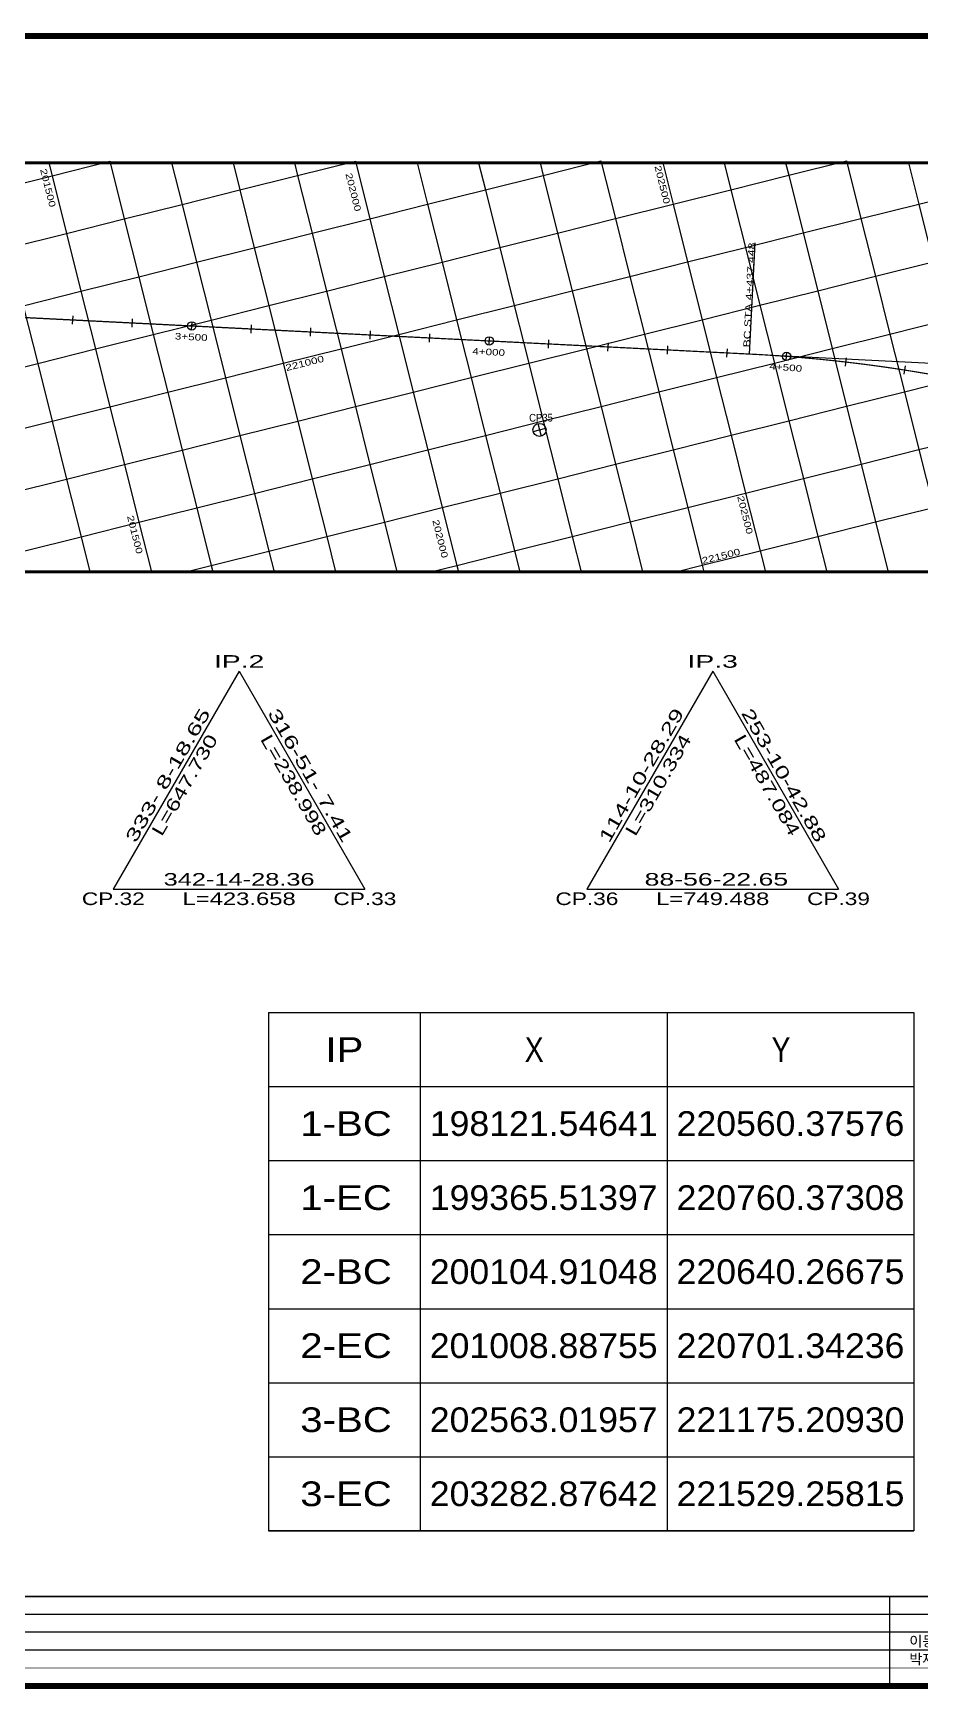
# Model space of a CAD drawing. Header units: millimetres. Extents: x 0 to 1450, y 0 to 594.
# Drawn here: x 792 to 1090, y 19 to 575 of the extents above; entities that cross this region are included whole.
import ezdxf
from ezdxf.enums import TextEntityAlignment as Align

# ---------------------------------------------------------------- set-up
doc = ezdxf.new("R2010")
doc.units = ezdxf.units.MM
doc.header["$LTSCALE"] = 10
for name, color, linetype in [('CA-ALGN-CNTL', 2, 'Continuous'), ('CA-ALGN-IPLN', 1, 'Continuous'), ('CA-ALGN-STSM', 2, 'Continuous'), ('CA-ALGN-SUBL', 1, 'Continuous'), ('CA-ALGN-SUBT', 2, 'Continuous'), ('CA-ALGN-TEXT', 3, 'Continuous'), ('CA-TABL-LIN1', 4, 'Continuous'), ('CA-TABL-LIN2', 1, 'Continuous'), ('CA-TABL-TEX1', 6, 'Continuous'), ('CA-TABL-TEX2', 3, 'Continuous'), ('CV-GRID-BORD', 4, 'Continuous'), ('CV-GRID-LINE', 1, 'Continuous'), ('CV-GRID-TEXT', 4, 'Continuous'), ('CX-BORD', 3, 'Continuous'), ('CX-BORD-LIN1', 4, 'Continuous'), ('CX-BORD-LIN2', 3, 'Continuous'), ('CX-BORD-TEX2', 7, 'Continuous'), ('CX-BORD-TEX3', 6, 'Continuous')]:
    doc.layers.add(name, color=color, linetype=linetype)
doc.styles.add('RP2', font='Dotum.ttf')
doc.styles.add('TB_TEXT', font='Dotum.ttf')
doc.styles.add('TB_WBTXT', font='Dotum.ttf')
doc.styles.add('TB_WMTXT', font='Dotum.ttf')

# ---------------------------------------------------------------- blocks, each defined once
blk = doc.blocks.new('CXBLKA1-KHCA-부산~울산409_K2H(가1450)')
at = {"layer": 'CX-BORD-LIN1', "const_width": 2}
blk.add_lwpolyline([(1430, 20), (25, 20), (25, 574), (1430, 574)], close=True, dxfattribs=at)
at = {"layer": 'CX-BORD-LIN1'}
for points, const_width in [([(1430, 50), (25, 50)], 0.6), ([(1200, 26), (295, 26)], 0.2)]:
    blk.add_lwpolyline(points, dxfattribs=dict(at, const_width=const_width))
blk.add_lwpolyline([(1080, 20), (1080, 50)], dxfattribs=at)
at = {"layer": 'CX-BORD-LIN2'}
for points in [[(1200, 44), (295, 44)], [(1200, 38), (295, 38)], [(1200, 32), (295, 32)]]:
    blk.add_lwpolyline(points, dxfattribs=at)
at = {"layer": 'CX-BORD-LIN1', "style": 'TB_TEXT'}
for tag, height, p in [('TR_RNUM4', 3, (310.11, 46.64)), ('TR_RDAT4', 3.5, (342.5, 47)), ('TR_DGN4', 3.5, (1093.12, 47)), ('TR_CHK4', 3.5, (1133.12, 47)), ('TR_APP4', 3.5, (1173.12, 47)), ('TR_RNUM3', 3, (310.11, 40.64)), ('TR_RDAT3', 3.5, (342.5, 41)), ('TR_DGN3', 3.5, (1093.12, 41)), ('TR_CHK3', 3.5, (1133.12, 41)), ('TR_APP3', 3.5, (1173.12, 41)), ('TR_RNUM2', 3, (310.11, 34.64)), ('TR_RDAT2', 3.5, (342.5, 35)), ('TR_DGN2', 3.5, (1093.12, 35)), ('TR_CHK2', 3.5, (1133.12, 35)), ('TR_APP2', 3.5, (1173.12, 35)), ('TR_RNUM1', 3, (310.11, 28.64)), ('TR_RDAT1', 3.5, (342.5, 29)), ('TR_DGN1', 3.5, (1093.12, 29)), ('TR_CHK1', 3.5, (1133.12, 29)), ('TR_APP1', 3.5, (1173.12, 29))]:
    blk.add_attdef(tag, text='', height=height, dxfattribs=at).set_placement(p, align=Align.MIDDLE_CENTER)
for tag, p in [('TR_RCON4', (367.3, 47)), ('TR_RCON3', (367.3, 41)), ('TR_RCON2', (367.3, 35)), ('TR_RCON1', (367.3, 29))]:
    blk.add_attdef(tag, text='', height=3.5, dxfattribs=at).set_placement(p, align=Align.MIDDLE_LEFT)
at = {"layer": 'CX-BORD-LIN2', "style": 'TB_TEXT'}
blk.add_attdef('TD_VERSION', text='', height=3, rotation=90, dxfattribs=at).set_placement((1434.5, 68.01), align=Align.MIDDLE_CENTER)
at = {"layer": 'CX-BORD-TEX2', "style": 'TB_WMTXT'}
for tag, height, p in [('TB_CNAME', 5, (40.34, 551.83)), ('TB_CSCOP', 4, (41.63, 543.83))]:
    blk.add_attdef(tag, text='', height=height, dxfattribs=at).set_placement(p, align=Align.BOTTOM_LEFT)
at = {"layer": 'CX-BORD-TEX2', "style": 'TB_WBTXT'}
for tag, height, p in [('TB_MTITIL', 10, (727.5, 553.33)), ('TB_STITL', 7, (727.5, 538.33))]:
    blk.add_attdef(tag, text='', height=height, dxfattribs=at).set_placement(p, align=Align.MIDDLE_CENTER)
at = {"layer": 'CX-BORD-TEX3', "style": 'TB_TEXT'}
for tag, height, p in [('TD_DCOMP', 4.5, (242.5, 45)), ('TD_CSECT', 4.5, (1245, 45)), ('TD_DNAME_TOP', 4.5, (1389, 45)), ('TD_DNAME_MAIN', 4.5, (1389, 39.01)), ('TD_CCOMP', 4.5, (242.5, 35)), ('TD_HSCAL', 4.5, (1260.7, 35.24)), ('TD_VSCAL', 4.5, (1289.78, 35.24)), ('TD_DNAME_BOT', 3, (1389, 33.65)), ('TD_CNAME', 4.5, (90, 25.75)), ('TD_CSTEP', 4.5, (278.24, 25.53)), ('TD_FIELD', 4.5, (207.5, 25.53)), ('TD_DWGCODE', 4.5, (1275, 25.39)), ('TD_DWGNO', 4.5, (1389, 25.39))]:
    blk.add_attdef(tag, text='', height=height, dxfattribs=at).set_placement(p, align=Align.MIDDLE_CENTER)
at = {"layer": 'CX-BORD-TEX3', "style": 'TB_TEXT', "width": 0.9}
blk.add_attdef('TD_CDIST', text='', height=4, dxfattribs=at).set_placement((1290, 45), align=Align.MIDDLE_CENTER)

msp = doc.modelspace()

# ---------------------------------------------------------------- linework, layer by layer
at = {"layer": 'CA-ALGN-CNTL', "const_width": 0.4}
msp.add_lwpolyline([(789.68, 479.49), (793.67, 479.29), (797.67, 479.09), (801.66, 478.89), (805.66, 478.69), (805.84, 478.68), (805.98, 478.67), (806.28, 478.66), (809.65, 478.49), (809.95, 478.47), (810.45, 478.45), (811.07, 478.41), (811.21, 478.41), (813.65, 478.28), (817.64, 478.08), (821.64, 477.88), (825.63, 477.68), (829.63, 477.48), (833.62, 477.28), (834.62, 477.23), (837.62, 477.08), (839.24, 476.99), (839.87, 476.96), (840.51, 476.93), (840.71, 476.92), (841.51, 476.88), (841.61, 476.87), (844.85, 476.71), (845.61, 476.67), (847.31, 476.59), (849.6, 476.47), (853.6, 476.27), (857.59, 476.07), (861.59, 475.87), (865.58, 475.67), (869.58, 475.46), (873.57, 475.26), (873.77, 475.25), (874.53, 475.22), (877.57, 475.06), (880.52, 474.91), (881.56, 474.86), (885.56, 474.66), (886.52, 474.61), (889.55, 474.46), (892.51, 474.31), (893.55, 474.26), (896.74, 474.1), (897.54, 474.06), (898, 474.03), (898.5, 474.01), (899.74, 473.94), (900.54, 473.9), (901.54, 473.85), (904.49, 473.7), (905.53, 473.65), (906.23, 473.62), (906.43, 473.61), (906.63, 473.6), (906.63, 473.6), (906.93, 473.58), (909.53, 473.45), (910.49, 473.4), (913.52, 473.25), (915.52, 473.15), (916.48, 473.1), (917.52, 473.05), (919.51, 472.95), (919.93, 472.93), (920.31, 472.91), (921.31, 472.86), (921.51, 472.85), (922.47, 472.8), (925.51, 472.65), (927.9, 472.52), (928.53, 472.49), (929.5, 472.44), (933.5, 472.24), (937.49, 472.04), (941.49, 471.84), (945.48, 471.64), (949.48, 471.44), (953.47, 471.24), (957.47, 471.03), (961.46, 470.83), (965.46, 470.63), (969.45, 470.43), (973.45, 470.23), (977.44, 470.03), (981.44, 469.83), (983.43, 469.73), (984.43, 469.67), (985.43, 469.62), (985.93, 469.6), (989.42, 469.42), (991.92, 469.3), (993.42, 469.22), (997.41, 469.02), (1001.41, 468.82), (1005.4, 468.62), (1006.6, 468.56), (1009.4, 468.42), (1013.39, 468.21), (1017.39, 468.01), (1021.38, 467.81), (1022.56, 467.75), (1023.24, 467.72), (1024.82, 467.64), (1024.92, 467.63), (1025.1, 467.62), (1025.26, 467.62), (1025.38, 467.61), (1025.58, 467.6), (1026.32, 467.56), (1027.3, 467.51), (1027.52, 467.5), (1027.52, 467.5), (1027.56, 467.5), (1027.56, 467.5), (1029.37, 467.41), (1032.37, 467.26), (1032.86, 467.23), (1033.37, 467.21), (1035.77, 467.08), (1036.17, 467.06), (1036.5, 467.04), (1036.56, 467.03), (1037.36, 466.99), (1041.35, 466.73), (1042.15, 466.68), (1042.97, 466.62), (1043.11, 466.61), (1043.13, 466.61), (1045.34, 466.45), (1047.74, 466.26), (1047.94, 466.25), (1049.33, 466.13), (1053.32, 465.78), (1053.52, 465.76), (1055.31, 465.59), (1056.1, 465.52), (1057.3, 465.4), (1061.28, 464.99), (1065.25, 464.54), (1068.43, 464.16), (1068.87, 464.11), (1068.97, 464.1), (1069.22, 464.07), (1070.12, 463.95), (1073.19, 463.56), (1077.15, 463.02), (1079.04, 462.75), (1079.23, 462.72), (1080.92, 462.48), (1081.11, 462.45), (1081.31, 462.42), (1082.4, 462.25), (1085.07, 461.84), (1087.64, 461.43), (1089.02, 461.21), (1092.96, 460.54)], dxfattribs=at)
at = {"layer": 'CA-ALGN-IPLN'}
msp.add_lwpolyline([(59.12, 390.16), (270.45, 339.73), (615.41, 488.28), (1114.03, 463.14)], dxfattribs=at)
at = {"layer": 'CA-ALGN-STSM', "linetype": 'Continuous'}
for p, q in [((805.59, 477.29), (805.73, 480.09)), ((825.56, 476.28), (825.7, 479.08)), ((845.54, 475.28), (845.68, 478.07)), ((845.54, 475.28), (845.68, 478.07)), ((865.51, 474.27), (865.65, 477.06)), ((885.49, 473.26), (885.63, 476.06)), ((905.46, 472.25), (905.6, 475.05)), ((925.44, 471.25), (925.58, 474.04)), ((945.41, 470.24), (945.55, 473.04)), ((945.41, 470.24), (945.55, 473.04)), ((965.38, 469.23), (965.53, 472.03)), ((985.36, 468.23), (985.5, 471.02)), ((1005.33, 467.22), (1005.48, 470.02)), ((1025.31, 466.21), (1025.45, 469.01)), ((1045.24, 465.05), (1045.45, 467.84)), ((1045.24, 465.05), (1045.45, 467.84)), ((1065.09, 463.15), (1065.41, 465.93)), ((1084.85, 460.46), (1085.28, 463.23)), ((960.23, 441.22), (964.5, 442.29)), ((961.83, 443.89), (962.9, 439.63))]:
    msp.add_line(p, q, dxfattribs=at)
for centre, radius in [((845.61, 476.67), 1.4), ((945.48, 471.64), 1.4), ((1045.34, 466.45), 1.4), ((962.36, 441.76), 2.2)]:
    msp.add_circle(centre, radius, dxfattribs=at)
at = {"layer": 'CA-ALGN-SUBL', "linetype": 'Continuous'}
msp.add_line((1032.86, 467.23), (1034.74, 504.59), dxfattribs=at)
at = {"layer": 'CA-TABL-LIN1', "linetype": 'Continuous'}
for p, q in [((871.33, 246.12), (1088.08, 246.12)), ((871.33, 246.12), (871.33, 72.09)), ((1088.08, 246.12), (1088.08, 72.09)), ((871.33, 221.26), (1088.08, 221.26)), ((1088.08, 72.09), (871.33, 72.09)), ((871.33, 72.09), (1088.08, 72.09))]:
    msp.add_line(p, q, dxfattribs=at)
at = {"layer": 'CA-TABL-LIN2', "linetype": 'Continuous'}
for p, q in [((861.49, 360.74), (819.25, 287.58)), ((861.49, 360.74), (903.73, 287.58)), ((1020.52, 360.74), (978.28, 287.58)), ((1020.52, 360.74), (1062.76, 287.58)), ((819.25, 287.58), (903.73, 287.58)), ((978.28, 287.58), (1062.76, 287.58)), ((922.33, 246.12), (922.33, 72.09)), ((1005.21, 246.12), (1005.21, 72.09)), ((871.33, 196.4), (1088.08, 196.4)), ((871.33, 171.54), (1088.08, 171.54)), ((871.33, 146.67), (1088.08, 146.67)), ((871.33, 121.81), (1088.08, 121.81)), ((871.33, 96.95), (1088.08, 96.95))]:
    msp.add_line(p, q, dxfattribs=at)
at = {"layer": 'CV-GRID-BORD', "const_width": 1}
msp.add_lwpolyline([(1118.61, 317.36), (1389.19, 317.36), (1389.19, 531.46), (59.12, 531.46), (59.12, 317.36), (451.35, 317.36), (451.35, 394.08), (1118.61, 394.08), (1118.61, 317.36)], dxfattribs=at)
at = {"layer": 'CV-GRID-LINE', "linetype": 'Continuous'}
for p, q in [((797.58, 531.46), (798.67, 527.13)), ((798.67, 527.13), (818.07, 532)), ((818.07, 532), (822.93, 512.6)), ((838.82, 531.46), (842.33, 517.46)), ((859.44, 531.46), (861.73, 522.32)), ((880.06, 531.46), (881.13, 527.18)), ((881.13, 527.18), (900.53, 532.05)), ((900.53, 532.05), (905.39, 512.65)), ((921.29, 531.46), (924.79, 517.51)), ((941.91, 531.46), (944.19, 522.37)), ((962.53, 531.46), (963.59, 527.23)), ((963.59, 527.23), (982.99, 532.1)), ((982.99, 532.1), (987.85, 512.7)), ((1003.77, 531.46), (1007.25, 517.56)), ((1024.39, 531.46), (1026.65, 522.42)), ((1045.01, 531.46), (1046.05, 527.28)), ((1046.05, 527.28), (1065.45, 532.15)), ((1065.45, 532.15), (1070.31, 512.75)), ((1086.24, 531.46), (1089.71, 517.61)), ((779.27, 522.27), (798.67, 527.13)), ((798.67, 527.13), (803.53, 507.73)), ((861.73, 522.32), (881.13, 527.18)), ((881.13, 527.18), (885.99, 507.78)), ((944.19, 522.37), (963.59, 527.23)), ((963.59, 527.23), (968.45, 507.83)), ((1026.65, 522.42), (1046.05, 527.28)), ((1046.05, 527.28), (1050.91, 507.88)), ((822.93, 512.6), (842.33, 517.46)), ((842.33, 517.46), (861.73, 522.32)), ((842.33, 517.46), (847.19, 498.06)), ((861.73, 522.32), (866.59, 502.92)), ((905.39, 512.65), (924.79, 517.51)), ((924.79, 517.51), (944.19, 522.37)), ((924.79, 517.51), (929.65, 498.11)), ((944.19, 522.37), (949.05, 502.97)), ((987.85, 512.7), (1007.25, 517.56)), ((1007.25, 517.56), (1026.65, 522.42)), ((1007.25, 517.56), (1012.11, 498.16)), ((1026.65, 522.42), (1031.51, 503.02)), ((1070.31, 512.75), (1089.71, 517.61)), ((1089.71, 517.61), (1109.11, 522.47)), ((1089.71, 517.61), (1094.58, 498.21)), ((803.53, 507.73), (822.93, 512.6)), ((822.93, 512.6), (827.79, 493.2)), ((885.99, 507.78), (905.39, 512.65)), ((905.39, 512.65), (910.25, 493.25)), ((968.45, 507.83), (987.85, 512.7)), ((987.85, 512.7), (992.71, 493.3)), ((1050.91, 507.88), (1070.31, 512.75)), ((1070.31, 512.75), (1075.18, 493.35)), ((784.13, 502.87), (803.53, 507.73)), ((803.53, 507.73), (808.39, 488.33)), ((866.59, 502.92), (885.99, 507.78)), ((885.99, 507.78), (890.85, 488.38)), ((949.05, 502.97), (968.45, 507.83)), ((968.45, 507.83), (973.31, 488.43)), ((1031.51, 503.02), (1050.91, 507.88)), ((1050.91, 507.88), (1055.78, 488.48)), ((847.19, 498.06), (866.59, 502.92)), ((866.59, 502.92), (871.45, 483.52)), ((929.65, 498.11), (949.05, 502.97)), ((949.05, 502.97), (953.91, 483.57)), ((1012.11, 498.16), (1031.51, 503.02)), ((1031.51, 503.02), (1036.38, 483.62)), ((827.79, 493.2), (847.19, 498.06)), ((847.19, 498.06), (852.05, 478.66)), ((910.25, 493.25), (929.65, 498.11)), ((929.65, 498.11), (934.51, 478.71)), ((992.71, 493.3), (1012.11, 498.16)), ((1012.11, 498.16), (1016.98, 478.76)), ((1075.18, 493.35), (1094.58, 498.21)), ((808.39, 488.33), (827.79, 493.2)), ((827.79, 493.2), (832.65, 473.8)), ((890.85, 488.38), (910.25, 493.25)), ((910.25, 493.25), (915.11, 473.85)), ((973.31, 488.43), (992.71, 493.3)), ((992.71, 493.3), (997.58, 473.9)), ((1055.78, 488.48), (1075.18, 493.35)), ((1075.18, 493.35), (1080.04, 473.95)), ((788.99, 483.47), (808.39, 488.33)), ((808.39, 488.33), (813.25, 468.93)), ((871.45, 483.52), (890.85, 488.38)), ((890.85, 488.38), (895.71, 468.98)), ((953.91, 483.57), (973.31, 488.43)), ((973.31, 488.43), (978.18, 469.03)), ((1036.38, 483.62), (1055.78, 488.48)), ((1055.78, 488.48), (1060.64, 469.08)), ((788.99, 483.47), (793.85, 464.07)), ((832.65, 473.8), (852.05, 478.66)), ((852.05, 478.66), (871.45, 483.52)), ((852.05, 478.66), (856.91, 459.26)), ((871.45, 483.52), (876.31, 464.12)), ((915.11, 473.85), (934.51, 478.71)), ((934.51, 478.71), (953.91, 483.57)), ((934.51, 478.71), (939.38, 459.31)), ((953.91, 483.57), (958.78, 464.17)), ((997.58, 473.9), (1016.98, 478.76)), ((1016.98, 478.76), (1036.38, 483.62)), ((1016.98, 478.76), (1021.84, 459.36)), ((1036.38, 483.62), (1041.24, 464.22)), ((1080.04, 473.95), (1099.44, 478.81)), ((813.25, 468.93), (832.65, 473.8)), ((832.65, 473.8), (837.51, 454.4)), ((895.71, 468.98), (915.11, 473.85)), ((915.11, 473.85), (919.98, 454.45)), ((978.18, 469.03), (997.58, 473.9)), ((997.58, 473.9), (1002.44, 454.5)), ((1060.64, 469.08), (1080.04, 473.95)), ((1080.04, 473.95), (1084.9, 454.55)), ((793.85, 464.07), (813.25, 468.93)), ((813.25, 468.93), (818.12, 449.54)), ((876.31, 464.12), (895.71, 468.98)), ((895.71, 468.98), (900.58, 449.59)), ((958.78, 464.17), (978.18, 469.03)), ((978.18, 469.03), (983.04, 449.64)), ((1041.24, 464.22), (1060.64, 469.08)), ((1060.64, 469.08), (1065.5, 449.69)), ((774.45, 459.21), (793.85, 464.07)), ((793.85, 464.07), (798.72, 444.67)), ((856.91, 459.26), (876.31, 464.12)), ((876.31, 464.12), (881.18, 444.72)), ((939.38, 459.31), (958.78, 464.17)), ((958.78, 464.17), (963.64, 444.77)), ((1021.84, 459.36), (1041.24, 464.22)), ((1041.24, 464.22), (1046.1, 444.82)), ((837.51, 454.4), (856.91, 459.26)), ((856.91, 459.26), (861.78, 439.86)), ((919.98, 454.45), (939.38, 459.31)), ((939.38, 459.31), (944.24, 439.91)), ((1002.44, 454.5), (1021.84, 459.36)), ((1021.84, 459.36), (1026.7, 439.96)), ((1084.9, 454.55), (1104.3, 459.41)), ((818.12, 449.54), (837.51, 454.4)), ((837.51, 454.4), (842.38, 435)), ((900.58, 449.59), (919.98, 454.45)), ((919.98, 454.45), (924.84, 435.05)), ((983.04, 449.64), (1002.44, 454.5)), ((1002.44, 454.5), (1007.3, 435.1)), ((1065.5, 449.69), (1084.9, 454.55)), ((1084.9, 454.55), (1089.76, 435.15)), ((798.72, 444.67), (818.12, 449.54)), ((818.12, 449.54), (822.98, 430.14)), ((881.18, 444.72), (900.58, 449.59)), ((900.58, 449.59), (905.44, 430.19)), ((963.64, 444.77), (983.04, 449.64)), ((983.04, 449.64), (987.9, 430.24)), ((1026.7, 439.96), (1046.1, 444.82)), ((1046.1, 444.82), (1065.5, 449.69)), ((1046.1, 444.82), (1050.96, 425.42)), ((1065.5, 449.69), (1070.36, 430.29)), ((779.32, 439.81), (798.72, 444.67)), ((798.72, 444.67), (803.58, 425.27)), ((842.38, 435), (861.78, 439.86)), ((861.78, 439.86), (881.18, 444.72)), ((861.78, 439.86), (866.64, 420.46)), ((881.18, 444.72), (886.04, 425.32)), ((924.84, 435.05), (944.24, 439.91)), ((944.24, 439.91), (963.64, 444.77)), ((944.24, 439.91), (949.1, 420.51)), ((963.64, 444.77), (968.5, 425.37)), ((1007.3, 435.1), (1026.7, 439.96)), ((1026.7, 439.96), (1031.56, 420.56)), ((1089.76, 435.15), (1109.16, 440.01)), ((822.98, 430.14), (842.38, 435)), ((842.38, 435), (847.24, 415.6)), ((905.44, 430.19), (924.84, 435.05)), ((924.84, 435.05), (929.7, 415.65)), ((987.9, 430.24), (1007.3, 435.1)), ((1007.3, 435.1), (1012.16, 415.7)), ((1070.36, 430.29), (1089.76, 435.15)), ((1089.76, 435.15), (1094.63, 415.75)), ((803.58, 425.27), (822.98, 430.14)), ((822.98, 430.14), (827.84, 410.74)), ((886.04, 425.32), (905.44, 430.19)), ((905.44, 430.19), (910.3, 410.79)), ((968.5, 425.37), (987.9, 430.24)), ((987.9, 430.24), (992.76, 410.84)), ((1050.96, 425.42), (1070.36, 430.29)), ((1070.36, 430.29), (1075.23, 410.89)), ((784.18, 420.41), (803.58, 425.27)), ((803.58, 425.27), (808.44, 405.87)), ((866.64, 420.46), (886.04, 425.32)), ((886.04, 425.32), (890.9, 405.92)), ((949.1, 420.51), (968.5, 425.37)), ((968.5, 425.37), (973.36, 405.97)), ((1031.56, 420.56), (1050.96, 425.42)), ((1050.96, 425.42), (1055.83, 406.02)), ((847.24, 415.6), (866.64, 420.46)), ((866.64, 420.46), (871.5, 401.06)), ((929.7, 415.65), (949.1, 420.51)), ((949.1, 420.51), (953.96, 401.11)), ((1012.16, 415.7), (1031.56, 420.56)), ((1031.56, 420.56), (1036.43, 401.16)), ((827.84, 410.74), (847.24, 415.6)), ((847.24, 415.6), (852.1, 396.2)), ((910.3, 410.79), (929.7, 415.65)), ((929.7, 415.65), (934.56, 396.25)), ((992.76, 410.84), (1012.16, 415.7)), ((1012.16, 415.7), (1017.03, 396.3)), ((1075.23, 410.89), (1094.63, 415.75)), ((808.44, 405.87), (827.84, 410.74)), ((827.84, 410.74), (832.02, 394.08)), ((871.5, 401.06), (890.9, 405.92)), ((890.9, 405.92), (910.3, 410.79)), ((890.9, 405.92), (893.87, 394.08)), ((910.3, 410.79), (914.49, 394.08)), ((953.96, 401.11), (973.36, 405.97)), ((973.36, 405.97), (992.76, 410.84)), ((973.36, 405.97), (976.35, 394.08)), ((992.76, 410.84), (996.96, 394.08)), ((1036.43, 401.16), (1055.83, 406.02)), ((1055.83, 406.02), (1075.23, 410.89)), ((1055.83, 406.02), (1058.82, 394.08)), ((1075.23, 410.89), (1079.44, 394.08)), ((789.04, 401.01), (808.44, 405.87)), ((808.44, 405.87), (811.4, 394.08)), ((852.1, 396.2), (871.5, 401.06)), ((871.5, 401.06), (873.25, 394.08)), ((934.56, 396.25), (953.96, 401.11)), ((953.96, 401.11), (955.73, 394.08)), ((1017.03, 396.3), (1036.43, 401.16)), ((1036.43, 401.16), (1038.2, 394.08)), ((843.64, 394.08), (852.1, 396.2)), ((852.1, 396.2), (852.63, 394.08)), ((925.9, 394.08), (934.56, 396.25)), ((934.56, 396.25), (935.11, 394.08)), ((1008.17, 394.08), (1017.03, 396.3)), ((1017.03, 396.3), (1017.58, 394.08))]:
    msp.add_line(p, q, dxfattribs=at)

# ---------------------------------------------------------------- block references
at = {"layer": 'CX-BORD'}
ref = msp.add_blockref('CXBLKA1-KHCA-부산~울산409_K2H(가1450)', (0, 0), dxfattribs=at)
ref.add_attrib('TR_DGN1', '박재희', dxfattribs={"layer": 'CX-BORD-LIN1', "height": 3.5, "style": 'TB_TEXT'}).set_placement((1093.12, 29), align=Align.MIDDLE_CENTER)
ref.add_attrib('TR_DGN2', '이동규', dxfattribs={"layer": 'CX-BORD-LIN1', "height": 3.5, "style": 'TB_TEXT'}).set_placement((1093.12, 35), align=Align.MIDDLE_CENTER)

# ---------------------------------------------------------------- texts
at = {"layer": 'CA-ALGN-SUBT', "style": 'RP2', "width": 1.280208}
msp.add_text('BC STA 4+437.448', height=2.2, rotation=87.1141, dxfattribs=at).set_placement((1032.97, 469.43), (1034.74, 504.59), align=Align.FIT)
at = {"layer": 'CA-ALGN-TEXT', "style": 'RP2'}
for s, height, rotation, width, p, p2 in [('3+500', 2.2, 357.1141, 1.23492, (839.87, 472.16), (850.86, 471.6)), ('4+000', 2.2, 357.1141, 1.23492, (939.75, 467.12), (950.73, 466.57)), ('4+500', 2.2, 355.6805, 1.23492, (1039.5, 462.08), (1050.47, 461.25)), ('CP35', 2.6, 0.4094, 0.875557, (958.88, 444.52), (966.88, 444.58))]:
    msp.add_text(s, height=height, rotation=rotation, dxfattribs=dict(at, width=width)).set_placement(p, p2, align=Align.FIT)
at = {"layer": 'CA-TABL-TEX1', "style": 'RP2'}
for s, height, width, p, p2 in [('IP.2', 4.224, 1.549133, (853.04, 361.9), (869.94, 361.9)), ('IP.3', 4.224, 1.549133, (1012.07, 361.9), (1028.97, 361.9)), ('CP.32', 4.224, 1.239072, (808.69, 282.21), (829.81, 282.21)), ('CP.33', 4.224, 1.239072, (893.17, 282.21), (914.29, 282.21)), ('CP.36', 4.224, 1.239072, (967.72, 282.21), (988.84, 282.21)), ('CP.39', 4.224, 1.239072, (1052.2, 282.21), (1073.32, 282.21)), ('IP', 8.287, 1.229768, (890.46, 229.55), (903.21, 229.55)), ('X', 8.29, 0.917351, (957.4, 229.55), (963.77, 229.55)), ('Y', 8.29, 0.92033, (1040.27, 229.55), (1046.65, 229.55))]:
    msp.add_text(s, height=height, dxfattribs=dict(at, width=width)).set_placement(p, p2, align=Align.FIT)
at = {"layer": 'CA-TABL-TEX2', "style": 'RP2'}
for s, rotation, width, p, p2 in [('333- 8-18.65', 60, 1.318033, (826.7, 302.79), (852.05, 346.69)), ('316-51- 7.41', 300, 1.318033, (870.94, 346.69), (896.28, 302.79)), ('114-10-28.29', 60, 1.269777, (985.73, 302.79), (1011.07, 346.69)), ('253-10-42.88', 300, 1.269777, (1029.96, 346.69), (1055.31, 302.79)), ('L=647.730', 60, 1.296014, (835.52, 305.01), (854.53, 337.94)), ('L=238.998', 300, 1.296014, (868.45, 337.94), (887.46, 305.01)), ('L=310.334', 60, 1.296014, (994.55, 305.01), (1013.56, 337.94)), ('L=487.084', 300, 1.296014, (1027.48, 337.94), (1046.49, 305.01))]:
    msp.add_text(s, height=4.224, rotation=rotation, dxfattribs=dict(at, width=width)).set_placement(p, p2, align=Align.FIT)
for s, height, width, p, p2 in [('342-14-28.36', 4.224, 1.269777, (836.15, 288.73), (886.84, 288.73)), (' 88-56-22.65', 4.224, 1.318033, (995.17, 288.73), (1045.86, 288.73)), ('L=423.658', 4.224, 1.296014, (842.48, 282.21), (880.5, 282.21)), ('L=749.488', 4.224, 1.296014, (1001.51, 282.21), (1039.53, 282.21)), ('  1-BC', 8.287, 1.024868, (874.52, 204.69), (912.77, 204.69)), ('198121.54641', 8.2875, 0.978719, (925.52, 204.69), (1002.02, 204.69)), ('220560.37576', 8.2875, 0.978719, (1008.4, 204.69), (1084.9, 204.69)), ('  1-EC', 8.287, 1.041181, (874.52, 179.82), (912.77, 179.82)), ('199365.51397', 8.2875, 0.978719, (925.52, 179.82), (1002.02, 179.82)), ('220760.37308', 8.2875, 0.978719, (1008.4, 179.82), (1084.9, 179.82)), ('  2-BC', 8.287, 1.024868, (874.52, 154.96), (912.77, 154.96)), ('200104.91048', 8.2875, 0.978719, (925.52, 154.96), (1002.02, 154.96)), ('220640.26675', 8.2875, 0.978719, (1008.4, 154.96), (1084.9, 154.96)), ('  2-EC', 8.287, 1.041181, (874.52, 130.1), (912.77, 130.1)), ('201008.88755', 8.2875, 0.978719, (925.52, 130.1), (1002.02, 130.1)), ('220701.34236', 8.2875, 0.978719, (1008.4, 130.1), (1084.9, 130.1)), ('  3-BC', 8.287, 1.024868, (874.52, 105.24), (912.77, 105.24)), ('202563.01957', 8.2875, 0.978719, (925.52, 105.24), (1002.02, 105.24)), ('221175.20930', 8.2875, 0.978719, (1008.4, 105.24), (1084.9, 105.24)), ('  3-EC', 8.287, 1.041181, (874.52, 80.37), (912.77, 80.37)), ('203282.87642', 8.2875, 0.978719, (925.52, 80.37), (1002.02, 80.37)), ('221529.25815', 8.2875, 0.978719, (1008.4, 80.37), (1084.9, 80.37))]:
    msp.add_text(s, height=height, dxfattribs=dict(at, width=width)).set_placement(p, p2, align=Align.FIT)
at = {"layer": 'CV-GRID-TEXT', "style": 'RP2', "width": 1.234506}
for s, rotation, p, p2 in [('201500', 284.071, (794.66, 529.16), (797.87, 516.35)), ('202500', 284.071, (1000.95, 530.25), (1004.16, 517.44)), ('202000', 284.071, (897.19, 527.73), (900.4, 514.93)), ('221000', 14.071, (877.38, 461.5), (890.19, 464.71)), ('202500', 284.071, (1028.75, 419.35), (1031.96, 406.55)), ('201500', 284.071, (823.84, 412.76), (827.05, 399.95)), ('202000', 284.071, (926.37, 411.33), (929.58, 398.53)), ('221500', 14.071, (1017.18, 396.7), (1029.98, 399.91))]:
    msp.add_text(s, height=2.2, rotation=rotation, dxfattribs=at).set_placement(p, p2, align=Align.FIT)

doc.saveas('drawing.dxf')
